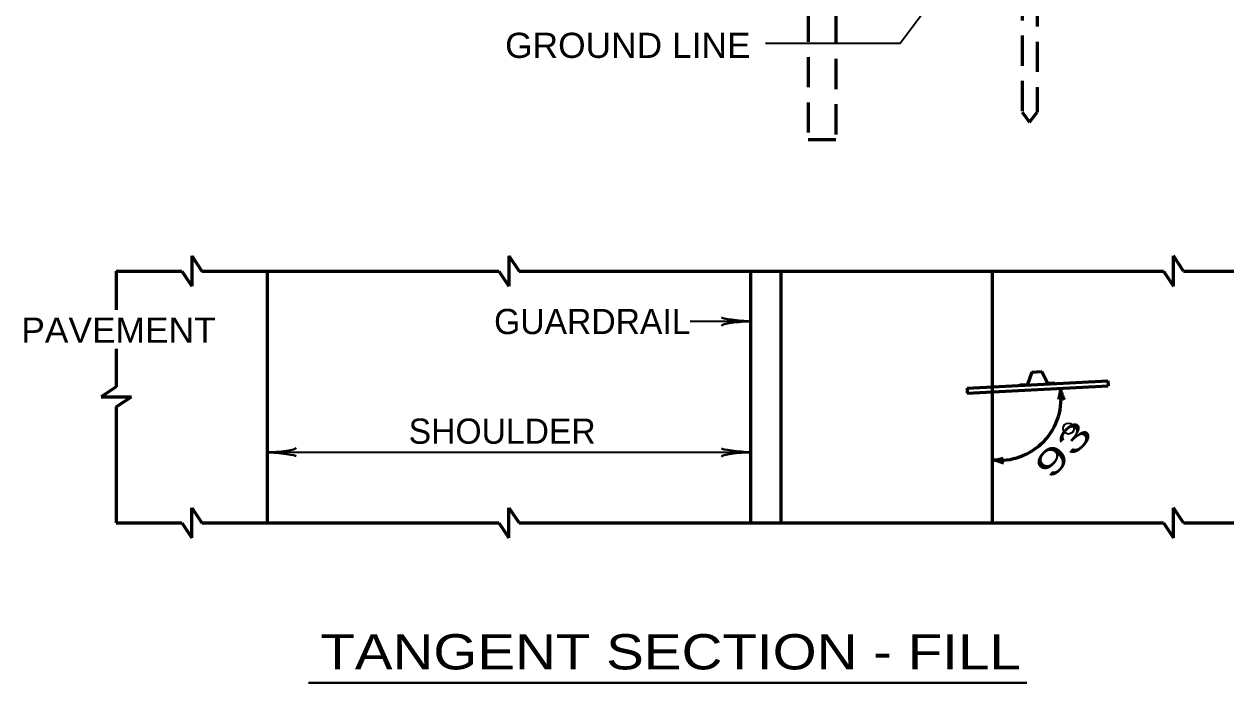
# Model space of a CAD drawing. Extents: x -2 to 678, y 0 to 440.
# Drawn here: x 204.7 to 324.9, y 229.9 to 295.3 of the extents above; entities that cross this region are included whole.
import ezdxf

# ---------------------------------------------------------------- set-up
doc = ezdxf.new("R2010")
doc.units = 0
doc.linetypes.add('MEDIUM_DASHED', pattern=[4.5, 3, -1.5])
doc.layers.add('1', color=7, linetype='Continuous', lineweight=35)

msp = doc.modelspace()

# ---------------------------------------------------------------- linework, layer by layer
at = {"layer": '1', "linetype": 'MEDIUM_DASHED', "lineweight": 53}
for p, q in [((285.343, 309.813), (285.343, 283.813)), ((303.843, 307.637), (303.843, 286.531)), ((305.343, 307.031), (305.343, 286.531))]:
    msp.add_line(p, q, dxfattribs=at)
at = {"layer": '1', "lineweight": 53}
for p, q in [((221.377, 272.262), (221.377, 269.262)), ((221.377, 272.262), (222.377, 270.762)), ((252.877, 272.262), (252.877, 269.262)), ((252.877, 272.262), (253.877, 270.762)), ((318.877, 269.262), (318.877, 272.262)), ((319.877, 270.762), (318.877, 272.262)), ((213.877, 270.762), (220.377, 270.762)), ((213.877, 270.762), (213.877, 266.902)), ((220.377, 270.762), (221.377, 269.262)), ((222.377, 270.762), (228.877, 270.762)), ((228.877, 270.762), (228.877, 245.762)), ((228.877, 270.762), (251.877, 270.762)), ((251.877, 270.762), (252.877, 269.262)), ((253.877, 270.762), (276.877, 270.762)), ((276.877, 270.762), (276.877, 245.762)), ((276.877, 270.762), (317.877, 270.762)), ((279.877, 270.762), (279.877, 245.762)), ((300.877, 270.762), (300.877, 245.762)), ((317.877, 270.762), (318.877, 269.262)), ((319.877, 270.762), (324.877, 270.762)), ((213.877, 263.044), (213.877, 259.262)), ((304.806, 260.719), (305.804, 260.771)), ((305.804, 260.771), (306.365, 259.612)), ((298.38, 259.129), (312.361, 259.862)), ((304.806, 260.719), (304.369, 259.507)), ((306.365, 259.612), (307.114, 259.651)), ((312.361, 259.862), (312.387, 259.363)), ((213.877, 259.262), (212.377, 258.262)), ((298.38, 259.129), (298.406, 258.63)), ((298.406, 258.63), (312.387, 259.363)), ((303.62, 259.468), (304.369, 259.507)), ((212.377, 258.262), (215.377, 258.262)), ((213.877, 257.262), (215.377, 258.262)), ((213.877, 257.262), (213.877, 245.762)), ((221.377, 244.262), (221.377, 247.262)), ((221.377, 247.262), (222.377, 245.762)), ((252.877, 244.262), (252.877, 247.262)), ((252.877, 247.262), (253.877, 245.762)), ((318.877, 244.262), (318.877, 247.262)), ((319.877, 245.762), (318.877, 247.262)), ((213.877, 245.762), (220.377, 245.762)), ((220.377, 245.762), (221.377, 244.262)), ((222.377, 245.762), (228.877, 245.762)), ((228.877, 245.762), (251.877, 245.762)), ((251.877, 245.762), (252.877, 244.262)), ((253.877, 245.762), (276.877, 245.762)), ((276.877, 245.762), (317.877, 245.762)), ((317.877, 245.762), (318.877, 244.262)), ((319.877, 245.762), (324.877, 245.762))]:
    msp.add_line(p, q, dxfattribs=at)
at = {"layer": '1'}
for p, q in [((276.877, 265.762), (270.877, 265.762)), ((228.877, 252.762), (276.877, 252.762))]:
    msp.add_line(p, q, dxfattribs=at)
at = {"layer": '1', "lineweight": 40}
msp.add_line((232.963, 229.879), (304.306, 229.879), dxfattribs=at)
at = {"layer": '1', "linetype": 'MEDIUM_DASHED', "lineweight": 53}
for points in [[(282.593, 310.006), (282.593, 283.813), (285.343, 283.813)], [(303.843, 286.531), (304.593, 285.531), (305.343, 286.531)]]:
    msp.add_lwpolyline(points, dxfattribs=at)
at = {"layer": '1'}
msp.add_lwpolyline([(302.762, 308.073), (291.738, 293.339), (278.371, 293.339)], dxfattribs=at)
msp.add_circle((308.458, 255.12), 0.543, dxfattribs=at)
at = {"layer": '1', "lineweight": 53}
for centre, radius, start, end in [((301.585, 258.112), 6.141, 263.37616, 9.39598), ((304.892, 258.939), 2.757, 340.24194, 3.63558), ((311.208, 259.78), 3.626, 190.57469, 209.25845), ((300.983, 254.678), 2.668, 267.71263, 291.52354), ((299.135, 243.698), 8.494, 70.13173, 78.16846)]:
    msp.add_arc(centre, radius, start, end, dxfattribs=at)
at = {"layer": '1', "lineweight": 40}
for centre, major_axis, ratio, start_param, end_param in [((275.785, 265.485), (1.786, 0.156), 0.122415, 0.8963533, 3.1415927), ((275.785, 265.485), (1.786, 0.156), 0.122415, 0.8963533, 3.1415927), ((275.756, 265.973), (1.756, -0.176), 0.07063, 3.1407148, 5.41811), ((275.756, 265.973), (1.756, -0.176), 0.07063, 3.1407148, 5.41811), ((229.997, 252.55), (-1.756, 0.176), 0.07063, 3.1407148, 5.41811), ((229.968, 253.038), (-1.786, -0.156), 0.122415, 0.8963533, 3.1415927), ((275.785, 252.485), (1.786, 0.156), 0.122415, 0.8963533, 3.1415927), ((275.785, 252.485), (1.786, 0.156), 0.122415, 0.8963533, 3.1415927), ((275.756, 252.973), (1.756, -0.176), 0.07063, 3.1407148, 5.41811), ((275.756, 252.973), (1.756, -0.176), 0.07063, 3.1407148, 5.41811)]:
    msp.add_ellipse(centre, major_axis=major_axis, ratio=ratio, start_param=start_param, end_param=end_param, dxfattribs=at)

# ---------------------------------------------------------------- texts
at = {"layer": '1'}
for s, height, width, p in [('GROUND LINE', 2.5, 1.05, (252.496, 291.919)), ('PAVEMENT', 2.5, 1.05, (204.439, 263.644)), ('TANGENT SECTION - FILL', 3.5, 1.2, (234.137, 231.207))]:
    msp.add_text(s, height=height, dxfattribs=dict(at, width=width)).set_placement(p)
for s, p in [('GUARDRAIL', (251.402, 264.501)), ('SHOULDER', (242.918, 253.614))]:
    msp.add_text(s, height=2.5, dxfattribs=at).set_placement(p)
at = {"layer": '1', "width": 1.7}
msp.add_text('93', height=2.5, rotation=45.844, dxfattribs=at).set_placement((306.63, 249.917))

doc.saveas('drawing.dxf')
